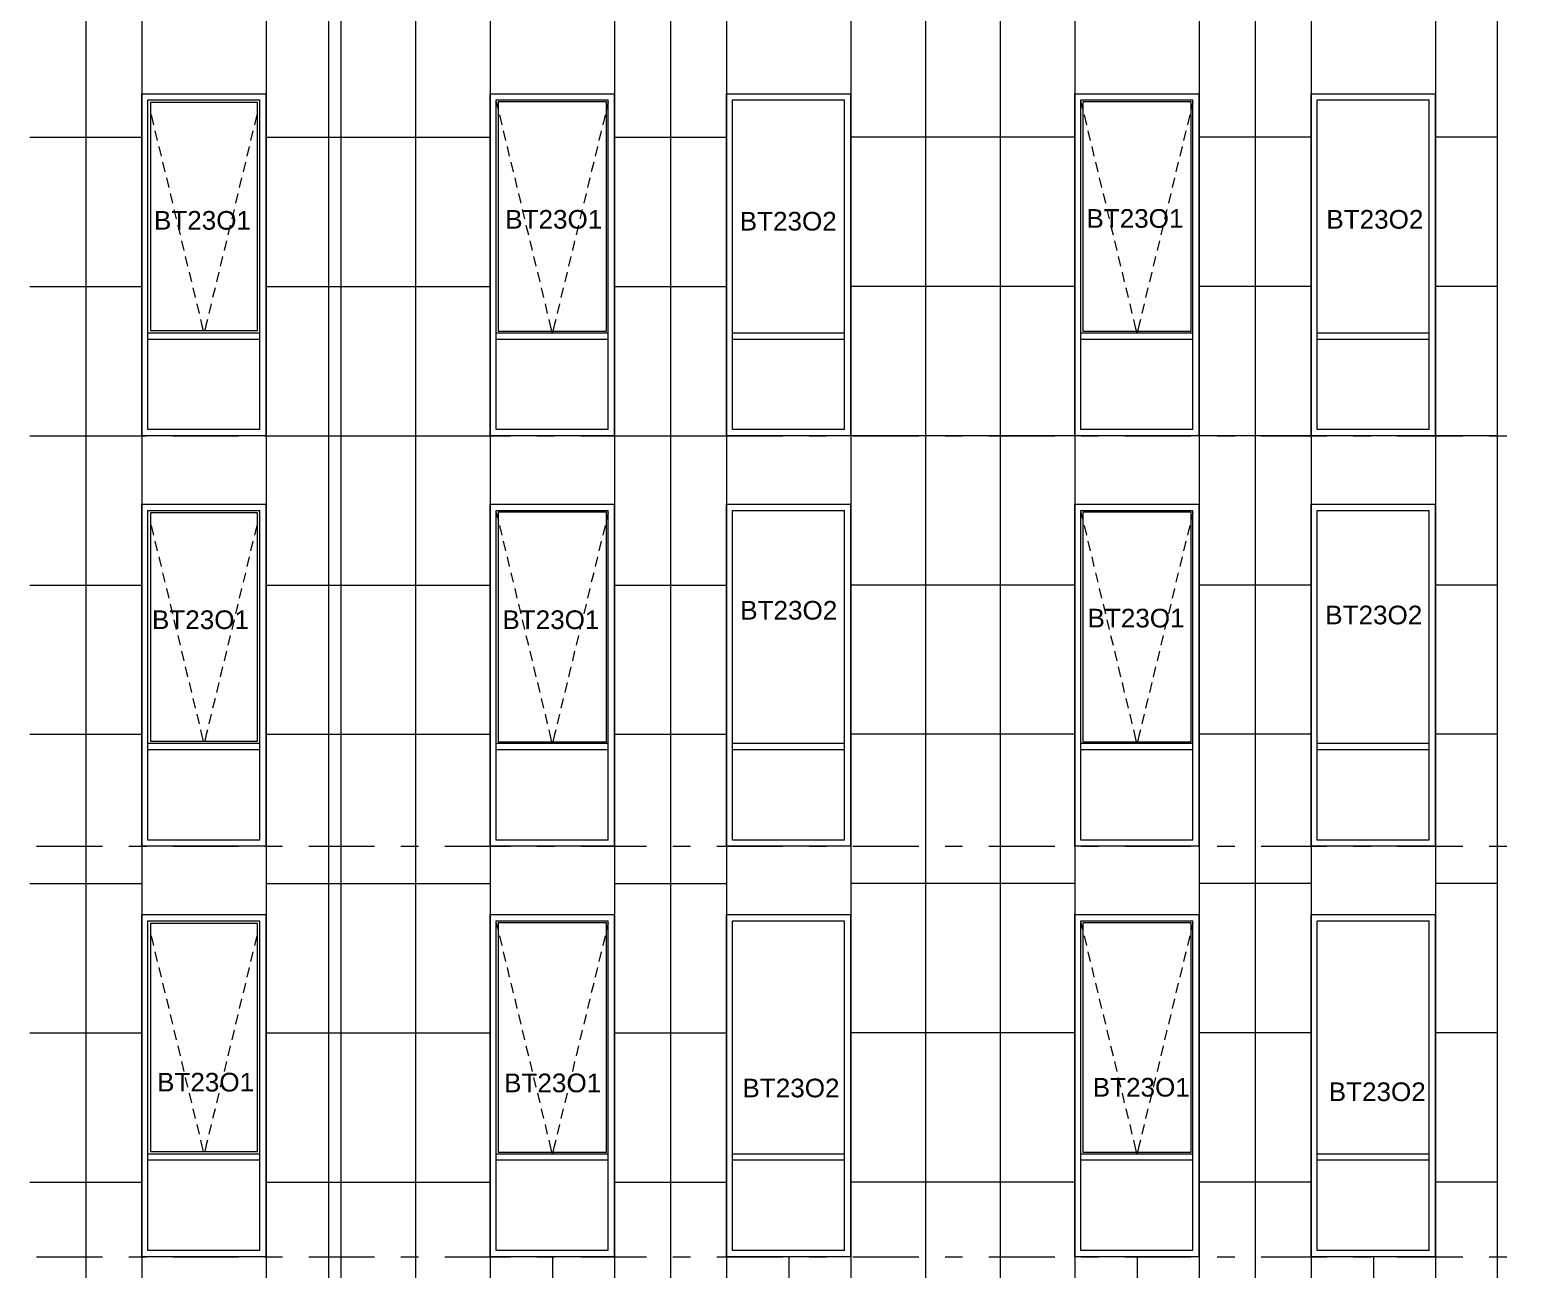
# Model space of a CAD drawing. Header units: millimetres. Extents: x 1499747 to 4341325, y -28481 to 441852.
# Drawn here: x 4196539 to 4208551, y 290754 to 300717 of the extents above; entities that cross this region are included whole.
import ezdxf
from ezdxf.xclip import XClip

# ---------------------------------------------------------------- set-up
doc = ezdxf.new("R2010")
doc.units = ezdxf.units.MM
doc.header["$MEASUREMENT"] = 0
doc.header["$XCLIPFRAME"] = 0
doc.linetypes.add('Штрих-Штриховая', pattern=[1093.611073, 529.166651, -211.666656, 141.111112, -211.666656])
for name, color, linetype, lineweight in [('2  Фасад_26_0_Ном._пера__20_Ном._пера__1', 1, 'Continuous', 18), ('2  Фасад_26_Витражные окна_Ном._пера__1_Ном._пера__7', 7, 'Continuous', 18), ('2  Фасад_26_Витражные окна_Ном._пера__20_Ном._пера__1', 1, 'Continuous', 18), ('2  Фасад_26_Витражные окна_Ном._пера__92_Ном._пера__233', 233, 'Continuous', 18), ('2  Фасад_26_Отделка керамика_Ном._пера__1_Ном._пера__7', 7, 'Continuous', 18), ('2  Фасад_26_Сетка кладки_Ном._пера__102_Ном._пера__9', 9, 'Continuous', 18)]:
    doc.layers.add(name, color=color, linetype=linetype, lineweight=lineweight)
doc.layers.add('Чертеж и Рисунок', color=7, linetype='Continuous')
doc.styles.add('СГЕНЕРИР_СТИЛЬ_2', font='arial.ttf')

# ---------------------------------------------------------------- blocks, each defined once
blk = doc.blocks.new('Чертеж_6_26', base_point=(1593971, 9692))
at = {"layer": '2  Фасад_26_0_Ном._пера__20_Ном._пера__1', "color": 9, "linetype": 'Штрих-Штриховая', "true_color": 0xc7c8ca}
for p, q in [((1588154, 26492), (1649362, 26492)), ((1588154, 23192), (1649362, 23192)), ((1588154, 19892), (1649362, 19892))]:
    blk.add_line(p, q, dxfattribs=at)
at = {"layer": '2  Фасад_26_Витражные окна_Ном._пера__1_Ном._пера__7', "color": 9, "linetype": 'Continuous', "true_color": 0xc7c8ca}
for p, q in [((1610921, 28892), (1610921, 29192)), ((1610921, 29192), (1611371, 29192)), ((1611371, 29192), (1611821, 29192)), ((1611821, 28892), (1611821, 29192)), ((1611871, 28892), (1611871, 29242)), ((1613721, 28892), (1613721, 29192)), ((1613721, 29192), (1614171, 29192)), ((1614171, 29192), (1614621, 29192)), ((1614621, 28892), (1614621, 29192)), ((1614671, 28892), (1614671, 29242)), ((1615621, 28892), (1615621, 29192)), ((1615621, 29192), (1616071, 29192)), ((1616071, 29192), (1616521, 29192)), ((1616521, 28892), (1616521, 29192)), ((1616571, 28892), (1616571, 29242)), ((1618421, 28892), (1618421, 29192)), ((1618421, 29192), (1618871, 29192)), ((1618871, 29192), (1619321, 29192)), ((1619321, 28892), (1619321, 29192)), ((1619371, 28892), (1619371, 29242)), ((1620321, 28892), (1620321, 29192)), ((1620321, 29192), (1620771, 29192)), ((1620771, 29192), (1621221, 29192)), ((1621221, 28892), (1621221, 29192)), ((1621271, 28892), (1621271, 29242)), ((1610941, 29172), (1610941, 27337)), ((1611801, 29172), (1610941, 29172)), ((1611801, 27337), (1611801, 29172)), ((1614606, 29177), (1613736, 29177)), ((1613736, 29177), (1613736, 27332)), ((1614606, 27332), (1614606, 29177)), ((1619306, 29177), (1618436, 29177)), ((1618436, 29177), (1618436, 27332)), ((1619306, 27332), (1619306, 29177)), ((1610921, 27492), (1610921, 28892)), ((1611821, 27492), (1611821, 28892)), ((1611871, 27492), (1611871, 28892)), ((1613721, 27492), (1613721, 28892)), ((1614621, 27492), (1614621, 28892)), ((1614671, 27492), (1614671, 28892)), ((1615621, 27492), (1615621, 28892)), ((1616521, 27492), (1616521, 28892)), ((1616571, 27492), (1616571, 28892)), ((1618421, 27492), (1618421, 28892)), ((1619321, 27492), (1619321, 28892)), ((1619371, 27492), (1619371, 28892)), ((1620321, 27492), (1620321, 28892)), ((1621221, 27492), (1621221, 28892)), ((1621271, 27492), (1621271, 28892)), ((1610921, 27317), (1610921, 27492)), ((1611821, 27317), (1611821, 27492)), ((1611871, 27292), (1611871, 27492)), ((1613721, 27317), (1613721, 27492)), ((1614621, 27317), (1614621, 27492)), ((1614671, 27292), (1614671, 27492)), ((1615621, 27317), (1615621, 27492)), ((1616521, 27317), (1616521, 27492)), ((1616571, 27292), (1616571, 27492)), ((1618421, 27317), (1618421, 27492)), ((1619321, 27317), (1619321, 27492)), ((1619371, 27292), (1619371, 27492)), ((1620321, 27317), (1620321, 27492)), ((1621221, 27317), (1621221, 27492)), ((1621271, 27292), (1621271, 27492)), ((1610921, 27292), (1610921, 27317)), ((1611371, 27317), (1610921, 27317)), ((1610921, 27267), (1610921, 27292)), ((1610941, 27337), (1611801, 27337)), ((1611821, 27317), (1611371, 27317)), ((1611821, 27292), (1611821, 27317)), ((1611821, 27267), (1611821, 27292)), ((1611871, 26492), (1611871, 27292)), ((1613721, 27292), (1613721, 27317)), ((1614171, 27317), (1613721, 27317)), ((1613721, 27267), (1613721, 27292)), ((1613736, 27332), (1614606, 27332)), ((1614621, 27317), (1614171, 27317)), ((1614621, 27292), (1614621, 27317)), ((1614621, 27267), (1614621, 27292)), ((1614671, 26492), (1614671, 27292)), ((1615621, 27292), (1615621, 27317)), ((1616071, 27317), (1615621, 27317)), ((1615621, 27267), (1615621, 27292)), ((1616521, 27317), (1616071, 27317)), ((1616521, 27292), (1616521, 27317)), ((1616521, 27267), (1616521, 27292)), ((1616571, 26492), (1616571, 27292)), ((1618421, 27292), (1618421, 27317)), ((1618871, 27317), (1618421, 27317)), ((1618421, 27267), (1618421, 27292)), ((1618436, 27332), (1619306, 27332)), ((1619321, 27317), (1618871, 27317)), ((1619321, 27292), (1619321, 27317)), ((1619321, 27267), (1619321, 27292)), ((1619371, 26492), (1619371, 27292)), ((1620321, 27292), (1620321, 27317)), ((1620771, 27317), (1620321, 27317)), ((1620321, 27267), (1620321, 27292)), ((1621221, 27317), (1620771, 27317)), ((1621221, 27292), (1621221, 27317)), ((1621221, 27267), (1621221, 27292)), ((1621271, 26492), (1621271, 27292)), ((1610921, 26542), (1610921, 27267)), ((1611371, 27267), (1610921, 27267)), ((1611821, 27267), (1611371, 27267)), ((1611821, 26542), (1611821, 27267)), ((1613721, 26542), (1613721, 27267)), ((1614171, 27267), (1613721, 27267)), ((1614621, 27267), (1614171, 27267)), ((1614621, 26542), (1614621, 27267)), ((1615621, 26542), (1615621, 27267)), ((1616071, 27267), (1615621, 27267)), ((1616521, 27267), (1616071, 27267)), ((1616521, 26542), (1616521, 27267)), ((1618421, 26542), (1618421, 27267)), ((1618871, 27267), (1618421, 27267)), ((1619321, 27267), (1618871, 27267)), ((1619321, 26542), (1619321, 27267)), ((1620321, 26542), (1620321, 27267)), ((1620771, 27267), (1620321, 27267)), ((1621221, 27267), (1620771, 27267)), ((1621221, 26542), (1621221, 27267)), ((1611371, 26542), (1610921, 26542)), ((1611821, 26542), (1611371, 26542)), ((1614171, 26542), (1613721, 26542)), ((1614621, 26542), (1614171, 26542)), ((1616071, 26542), (1615621, 26542)), ((1616521, 26542), (1616071, 26542)), ((1618871, 26542), (1618421, 26542)), ((1619321, 26542), (1618871, 26542)), ((1620771, 26542), (1620321, 26542)), ((1621221, 26542), (1620771, 26542)), ((1610921, 25592), (1610921, 25892)), ((1610921, 25892), (1611371, 25892)), ((1610941, 25872), (1610941, 24037)), ((1611801, 25872), (1610941, 25872)), ((1611371, 25892), (1611821, 25892)), ((1611801, 24037), (1611801, 25872)), ((1611821, 25592), (1611821, 25892)), ((1611871, 25592), (1611871, 25942)), ((1613721, 25592), (1613721, 25892)), ((1613721, 25892), (1614171, 25892)), ((1614606, 25877), (1613736, 25877)), ((1613736, 25877), (1613736, 24032)), ((1614171, 25892), (1614621, 25892)), ((1614606, 24032), (1614606, 25877)), ((1614621, 25592), (1614621, 25892)), ((1614671, 25592), (1614671, 25942)), ((1615621, 25592), (1615621, 25892)), ((1615621, 25892), (1616071, 25892)), ((1616071, 25892), (1616521, 25892)), ((1616521, 25592), (1616521, 25892)), ((1616571, 25592), (1616571, 25942)), ((1618421, 25592), (1618421, 25892)), ((1618421, 25892), (1618871, 25892)), ((1619306, 25877), (1618436, 25877)), ((1618436, 25877), (1618436, 24032)), ((1618871, 25892), (1619321, 25892)), ((1619306, 24032), (1619306, 25877)), ((1619321, 25592), (1619321, 25892)), ((1619371, 25592), (1619371, 25942)), ((1620321, 25592), (1620321, 25892)), ((1620321, 25892), (1620771, 25892)), ((1620771, 25892), (1621221, 25892)), ((1621221, 25592), (1621221, 25892)), ((1621271, 25592), (1621271, 25942)), ((1610921, 24192), (1610921, 25592)), ((1611821, 24192), (1611821, 25592)), ((1611871, 24192), (1611871, 25592)), ((1613721, 24192), (1613721, 25592)), ((1614621, 24192), (1614621, 25592)), ((1614671, 24192), (1614671, 25592)), ((1615621, 24192), (1615621, 25592)), ((1616521, 24192), (1616521, 25592)), ((1616571, 24192), (1616571, 25592)), ((1618421, 24192), (1618421, 25592)), ((1619321, 24192), (1619321, 25592)), ((1619371, 24192), (1619371, 25592)), ((1620321, 24192), (1620321, 25592)), ((1621221, 24192), (1621221, 25592)), ((1621271, 24192), (1621271, 25592)), ((1610921, 24017), (1610921, 24192)), ((1611821, 24017), (1611821, 24192)), ((1611871, 23992), (1611871, 24192)), ((1613721, 24017), (1613721, 24192)), ((1614621, 24017), (1614621, 24192)), ((1614671, 23992), (1614671, 24192)), ((1615621, 24017), (1615621, 24192)), ((1616521, 24017), (1616521, 24192)), ((1616571, 23992), (1616571, 24192)), ((1618421, 24017), (1618421, 24192)), ((1619321, 24017), (1619321, 24192)), ((1619371, 23992), (1619371, 24192)), ((1620321, 24017), (1620321, 24192)), ((1621221, 24017), (1621221, 24192)), ((1621271, 23992), (1621271, 24192)), ((1610941, 24037), (1611801, 24037)), ((1613736, 24032), (1614606, 24032)), ((1618436, 24032), (1619306, 24032)), ((1610921, 23992), (1610921, 24017)), ((1611371, 24017), (1610921, 24017)), ((1610921, 23967), (1610921, 23992)), ((1610921, 23242), (1610921, 23967)), ((1611371, 23967), (1610921, 23967)), ((1611821, 24017), (1611371, 24017)), ((1611821, 23967), (1611371, 23967)), ((1611821, 23992), (1611821, 24017)), ((1611821, 23967), (1611821, 23992)), ((1611821, 23242), (1611821, 23967)), ((1611871, 23192), (1611871, 23992)), ((1613721, 23992), (1613721, 24017)), ((1614171, 24017), (1613721, 24017)), ((1613721, 23967), (1613721, 23992)), ((1613721, 23242), (1613721, 23967)), ((1614171, 23967), (1613721, 23967)), ((1614621, 24017), (1614171, 24017)), ((1614621, 23967), (1614171, 23967)), ((1614621, 23992), (1614621, 24017)), ((1614621, 23967), (1614621, 23992)), ((1614621, 23242), (1614621, 23967)), ((1614671, 23192), (1614671, 23992)), ((1615621, 23992), (1615621, 24017)), ((1616071, 24017), (1615621, 24017)), ((1615621, 23967), (1615621, 23992)), ((1615621, 23242), (1615621, 23967)), ((1616071, 23967), (1615621, 23967)), ((1616521, 24017), (1616071, 24017)), ((1616521, 23967), (1616071, 23967)), ((1616521, 23992), (1616521, 24017)), ((1616521, 23967), (1616521, 23992)), ((1616521, 23242), (1616521, 23967)), ((1616571, 23192), (1616571, 23992)), ((1618421, 23992), (1618421, 24017)), ((1618871, 24017), (1618421, 24017)), ((1618421, 23967), (1618421, 23992)), ((1618421, 23242), (1618421, 23967)), ((1618871, 23967), (1618421, 23967)), ((1619321, 24017), (1618871, 24017)), ((1619321, 23967), (1618871, 23967)), ((1619321, 23992), (1619321, 24017)), ((1619321, 23967), (1619321, 23992)), ((1619321, 23242), (1619321, 23967)), ((1619371, 23192), (1619371, 23992)), ((1620321, 23992), (1620321, 24017)), ((1620771, 24017), (1620321, 24017)), ((1620321, 23967), (1620321, 23992)), ((1620321, 23242), (1620321, 23967)), ((1620771, 23967), (1620321, 23967)), ((1621221, 24017), (1620771, 24017)), ((1621221, 23967), (1620771, 23967)), ((1621221, 23992), (1621221, 24017)), ((1621221, 23967), (1621221, 23992)), ((1621221, 23242), (1621221, 23967)), ((1621271, 23192), (1621271, 23992)), ((1611371, 23242), (1610921, 23242)), ((1611821, 23242), (1611371, 23242)), ((1614171, 23242), (1613721, 23242)), ((1614621, 23242), (1614171, 23242)), ((1616071, 23242), (1615621, 23242)), ((1616521, 23242), (1616071, 23242)), ((1618871, 23242), (1618421, 23242)), ((1619321, 23242), (1618871, 23242)), ((1620771, 23242), (1620321, 23242)), ((1621221, 23242), (1620771, 23242)), ((1610921, 22292), (1610921, 22592)), ((1610921, 22592), (1611371, 22592)), ((1611371, 22592), (1611821, 22592)), ((1611821, 22292), (1611821, 22592)), ((1611871, 22292), (1611871, 22642)), ((1613721, 22292), (1613721, 22592)), ((1613721, 22592), (1614171, 22592)), ((1614171, 22592), (1614621, 22592)), ((1614621, 22292), (1614621, 22592)), ((1614671, 22292), (1614671, 22642)), ((1615621, 22292), (1615621, 22592)), ((1615621, 22592), (1616071, 22592)), ((1616071, 22592), (1616521, 22592)), ((1616521, 22292), (1616521, 22592)), ((1616571, 22292), (1616571, 22642)), ((1618421, 22292), (1618421, 22592)), ((1618421, 22592), (1618871, 22592)), ((1618871, 22592), (1619321, 22592)), ((1619321, 22292), (1619321, 22592)), ((1619371, 22292), (1619371, 22642)), ((1620321, 22292), (1620321, 22592)), ((1620321, 22592), (1620771, 22592)), ((1620771, 22592), (1621221, 22592)), ((1621221, 22292), (1621221, 22592)), ((1621271, 22292), (1621271, 22642)), ((1610941, 22572), (1610941, 20737)), ((1611801, 22572), (1610941, 22572)), ((1611801, 20737), (1611801, 22572)), ((1614606, 22577), (1613736, 22577)), ((1613736, 22577), (1613736, 20732)), ((1614606, 20732), (1614606, 22577)), ((1619306, 22577), (1618436, 22577)), ((1618436, 22577), (1618436, 20732)), ((1619306, 20732), (1619306, 22577)), ((1610921, 20892), (1610921, 22292)), ((1611821, 20892), (1611821, 22292)), ((1611871, 20892), (1611871, 22292)), ((1613721, 20892), (1613721, 22292)), ((1614621, 20892), (1614621, 22292)), ((1614671, 20892), (1614671, 22292)), ((1615621, 20892), (1615621, 22292)), ((1616521, 20892), (1616521, 22292)), ((1616571, 20892), (1616571, 22292)), ((1618421, 20892), (1618421, 22292)), ((1619321, 20892), (1619321, 22292)), ((1619371, 20892), (1619371, 22292)), ((1620321, 20892), (1620321, 22292)), ((1621221, 20892), (1621221, 22292)), ((1621271, 20892), (1621271, 22292)), ((1610921, 20717), (1610921, 20892)), ((1611821, 20717), (1611821, 20892)), ((1611871, 20692), (1611871, 20892)), ((1613721, 20717), (1613721, 20892)), ((1614621, 20717), (1614621, 20892)), ((1614671, 20692), (1614671, 20892)), ((1615621, 20717), (1615621, 20892)), ((1616521, 20717), (1616521, 20892)), ((1616571, 20692), (1616571, 20892)), ((1618421, 20717), (1618421, 20892)), ((1619321, 20717), (1619321, 20892)), ((1619371, 20692), (1619371, 20892)), ((1620321, 20717), (1620321, 20892)), ((1621221, 20717), (1621221, 20892)), ((1621271, 20692), (1621271, 20892)), ((1610921, 20692), (1610921, 20717)), ((1611371, 20717), (1610921, 20717)), ((1610921, 20667), (1610921, 20692)), ((1610921, 19942), (1610921, 20667)), ((1611371, 20667), (1610921, 20667)), ((1610941, 20737), (1611801, 20737)), ((1611821, 20717), (1611371, 20717)), ((1611821, 20667), (1611371, 20667)), ((1611821, 20692), (1611821, 20717)), ((1611821, 20667), (1611821, 20692)), ((1611821, 19942), (1611821, 20667)), ((1611871, 19892), (1611871, 20692)), ((1613721, 20692), (1613721, 20717)), ((1614171, 20717), (1613721, 20717)), ((1613721, 20667), (1613721, 20692)), ((1613721, 19942), (1613721, 20667)), ((1614171, 20667), (1613721, 20667)), ((1613736, 20732), (1614606, 20732)), ((1614621, 20717), (1614171, 20717)), ((1614621, 20667), (1614171, 20667)), ((1614621, 20692), (1614621, 20717)), ((1614621, 20667), (1614621, 20692)), ((1614621, 19942), (1614621, 20667)), ((1614671, 19892), (1614671, 20692)), ((1615621, 20692), (1615621, 20717)), ((1616071, 20717), (1615621, 20717)), ((1615621, 20667), (1615621, 20692)), ((1615621, 19942), (1615621, 20667)), ((1616071, 20667), (1615621, 20667)), ((1616521, 20717), (1616071, 20717)), ((1616521, 20667), (1616071, 20667)), ((1616521, 20692), (1616521, 20717)), ((1616521, 20667), (1616521, 20692)), ((1616521, 19942), (1616521, 20667)), ((1616571, 19892), (1616571, 20692)), ((1618421, 20692), (1618421, 20717)), ((1618871, 20717), (1618421, 20717)), ((1618421, 20667), (1618421, 20692)), ((1618421, 19942), (1618421, 20667)), ((1618871, 20667), (1618421, 20667)), ((1618436, 20732), (1619306, 20732)), ((1619321, 20717), (1618871, 20717)), ((1619321, 20667), (1618871, 20667)), ((1619321, 20692), (1619321, 20717)), ((1619321, 20667), (1619321, 20692)), ((1619321, 19942), (1619321, 20667)), ((1619371, 19892), (1619371, 20692)), ((1620321, 20692), (1620321, 20717)), ((1620771, 20717), (1620321, 20717)), ((1620321, 20667), (1620321, 20692)), ((1620321, 19942), (1620321, 20667)), ((1620771, 20667), (1620321, 20667)), ((1621221, 20717), (1620771, 20717)), ((1621221, 20667), (1620771, 20667)), ((1621221, 20692), (1621221, 20717)), ((1621221, 20667), (1621221, 20692)), ((1621221, 19942), (1621221, 20667)), ((1621271, 19892), (1621271, 20692)), ((1611371, 19942), (1610921, 19942)), ((1611821, 19942), (1611371, 19942)), ((1614171, 19942), (1613721, 19942)), ((1614621, 19942), (1614171, 19942)), ((1616071, 19942), (1615621, 19942)), ((1616521, 19942), (1616071, 19942)), ((1618871, 19942), (1618421, 19942)), ((1619321, 19942), (1618871, 19942)), ((1620771, 19942), (1620321, 19942)), ((1621221, 19942), (1620771, 19942))]:
    blk.add_line(p, q, dxfattribs=at)
at = {"layer": '2  Фасад_26_Витражные окна_Ном._пера__92_Ном._пера__233', "color": 9, "linetype": 'Continuous', "true_color": 0xc7c8ca}
for p, q in [((1610947, 29071), (1610966, 28993)), ((1611796, 29071), (1611777, 28993)), ((1613721, 29176), (1613735, 29119)), ((1613747, 29071), (1613765, 28993)), ((1614596, 29071), (1614577, 28993)), ((1614621, 29176), (1614607, 29119)), ((1618421, 29176), (1618435, 29119)), ((1618447, 29071), (1618465, 28993)), ((1619296, 29071), (1619277, 28993)), ((1619321, 29176), (1619307, 29119)), ((1610977, 28944), (1610996, 28866)), ((1611765, 28944), (1611746, 28866)), ((1613777, 28944), (1613796, 28866)), ((1614565, 28944), (1614546, 28866)), ((1618477, 28944), (1618496, 28866)), ((1619265, 28944), (1619246, 28866)), ((1611008, 28818), (1611027, 28740)), ((1611735, 28818), (1611716, 28740)), ((1613808, 28818), (1613826, 28740)), ((1614535, 28818), (1614516, 28740)), ((1618508, 28818), (1618526, 28740)), ((1619235, 28818), (1619216, 28740)), ((1611038, 28691), (1611057, 28614)), ((1611704, 28691), (1611685, 28614)), ((1613838, 28691), (1613857, 28614)), ((1614504, 28691), (1614485, 28614)), ((1618538, 28691), (1618557, 28614)), ((1619204, 28691), (1619185, 28614)), ((1611069, 28565), (1611088, 28487)), ((1611674, 28565), (1611655, 28487)), ((1613869, 28565), (1613887, 28487)), ((1614474, 28565), (1614455, 28487)), ((1618569, 28565), (1618587, 28487)), ((1619174, 28565), (1619155, 28487)), ((1611099, 28439), (1611118, 28361)), ((1611643, 28439), (1611624, 28361)), ((1613899, 28439), (1613918, 28361)), ((1614443, 28439), (1614424, 28361)), ((1618599, 28439), (1618618, 28361)), ((1619143, 28439), (1619124, 28361)), ((1611130, 28312), (1611149, 28235)), ((1611613, 28312), (1611594, 28235)), ((1613930, 28312), (1613948, 28235)), ((1614412, 28312), (1614394, 28235)), ((1618630, 28312), (1618648, 28235)), ((1619113, 28312), (1619094, 28235)), ((1611160, 28186), (1611179, 28108)), ((1611582, 28186), (1611563, 28108)), ((1613960, 28186), (1613979, 28108)), ((1614382, 28186), (1614363, 28108)), ((1618660, 28186), (1618679, 28108)), ((1619082, 28186), (1619063, 28108)), ((1611191, 28060), (1611210, 27982)), ((1611552, 28060), (1611533, 27982)), ((1613991, 28060), (1614009, 27982)), ((1614351, 28060), (1614333, 27982)), ((1618691, 28060), (1618709, 27982)), ((1619052, 28060), (1619033, 27982)), ((1611221, 27933), (1611240, 27855)), ((1611521, 27933), (1611502, 27855)), ((1614021, 27933), (1614040, 27855)), ((1614321, 27933), (1614302, 27855)), ((1618721, 27933), (1618740, 27855)), ((1619021, 27933), (1619002, 27855)), ((1611252, 27807), (1611271, 27729)), ((1611491, 27807), (1611472, 27729)), ((1614052, 27807), (1614070, 27729)), ((1614290, 27807), (1614272, 27729)), ((1618752, 27807), (1618770, 27729)), ((1618991, 27807), (1618972, 27729)), ((1611282, 27681), (1611301, 27603)), ((1611460, 27681), (1611441, 27603)), ((1614082, 27681), (1614101, 27603)), ((1614260, 27681), (1614241, 27603)), ((1618782, 27681), (1618801, 27603)), ((1618960, 27681), (1618941, 27603)), ((1611313, 27554), (1611332, 27476)), ((1611430, 27554), (1611411, 27476)), ((1614113, 27554), (1614131, 27476)), ((1614229, 27554), (1614211, 27476)), ((1618813, 27554), (1618831, 27476)), ((1618930, 27554), (1618911, 27476)), ((1611343, 27428), (1611352, 27390)), ((1611352, 27390), (1611365, 27337)), ((1611390, 27390), (1611377, 27337)), ((1611399, 27428), (1611390, 27390)), ((1614143, 27428), (1614152, 27390)), ((1614152, 27390), (1614166, 27332)), ((1614190, 27390), (1614176, 27332)), ((1614199, 27428), (1614190, 27390)), ((1618843, 27428), (1618852, 27390)), ((1618852, 27390), (1618866, 27332)), ((1618890, 27390), (1618876, 27332)), ((1618899, 27428), (1618890, 27390)), ((1614166, 27332), (1614170, 27317)), ((1614176, 27332), (1614172, 27317)), ((1618866, 27332), (1618870, 27317)), ((1618876, 27332), (1618872, 27317)), ((1613721, 25876), (1613735, 25819)), ((1614621, 25876), (1614607, 25819)), ((1618421, 25876), (1618435, 25819)), ((1619321, 25876), (1619307, 25819)), ((1610947, 25771), (1610966, 25693)), ((1611796, 25771), (1611777, 25693)), ((1613747, 25771), (1613765, 25693)), ((1614596, 25771), (1614577, 25693)), ((1618447, 25771), (1618465, 25693)), ((1619296, 25771), (1619277, 25693)), ((1610977, 25644), (1610996, 25566)), ((1611765, 25644), (1611746, 25566)), ((1613777, 25644), (1613796, 25566)), ((1614565, 25644), (1614546, 25566)), ((1618477, 25644), (1618496, 25566)), ((1619265, 25644), (1619246, 25566)), ((1611008, 25518), (1611027, 25440)), ((1611735, 25518), (1611716, 25440)), ((1613808, 25518), (1613826, 25440)), ((1614535, 25518), (1614516, 25440)), ((1618508, 25518), (1618526, 25440)), ((1619235, 25518), (1619216, 25440)), ((1611038, 25391), (1611057, 25314)), ((1611704, 25391), (1611685, 25314)), ((1613838, 25391), (1613857, 25314)), ((1614504, 25391), (1614485, 25314)), ((1618538, 25391), (1618557, 25314)), ((1619204, 25391), (1619185, 25314)), ((1611069, 25265), (1611088, 25187)), ((1611674, 25265), (1611655, 25187)), ((1613869, 25265), (1613887, 25187)), ((1614474, 25265), (1614455, 25187)), ((1618569, 25265), (1618587, 25187)), ((1619174, 25265), (1619155, 25187)), ((1611099, 25139), (1611118, 25061)), ((1611643, 25139), (1611624, 25061)), ((1613899, 25139), (1613918, 25061)), ((1614443, 25139), (1614424, 25061)), ((1618599, 25139), (1618618, 25061)), ((1619143, 25139), (1619124, 25061)), ((1611130, 25012), (1611149, 24935)), ((1611613, 25012), (1611594, 24935)), ((1613930, 25012), (1613948, 24935)), ((1614412, 25012), (1614394, 24935)), ((1618630, 25012), (1618648, 24935)), ((1619113, 25012), (1619094, 24935)), ((1611160, 24886), (1611179, 24808)), ((1611582, 24886), (1611563, 24808)), ((1613960, 24886), (1613979, 24808)), ((1614382, 24886), (1614363, 24808)), ((1618660, 24886), (1618679, 24808)), ((1619082, 24886), (1619063, 24808)), ((1611191, 24760), (1611210, 24682)), ((1611552, 24760), (1611533, 24682)), ((1613991, 24760), (1614009, 24682)), ((1614351, 24760), (1614333, 24682)), ((1618691, 24760), (1618709, 24682)), ((1619052, 24760), (1619033, 24682)), ((1611221, 24633), (1611240, 24555)), ((1611521, 24633), (1611502, 24555)), ((1614021, 24633), (1614040, 24555)), ((1614321, 24633), (1614302, 24555)), ((1618721, 24633), (1618740, 24555)), ((1619021, 24633), (1619002, 24555)), ((1611252, 24507), (1611271, 24429)), ((1611491, 24507), (1611472, 24429)), ((1614052, 24507), (1614070, 24429)), ((1614290, 24507), (1614272, 24429)), ((1618752, 24507), (1618770, 24429)), ((1618991, 24507), (1618972, 24429)), ((1611282, 24381), (1611301, 24303)), ((1611460, 24381), (1611441, 24303)), ((1614082, 24381), (1614101, 24303)), ((1614260, 24381), (1614241, 24303)), ((1618782, 24381), (1618801, 24303)), ((1618960, 24381), (1618941, 24303)), ((1611313, 24254), (1611332, 24176)), ((1611430, 24254), (1611411, 24176)), ((1614113, 24254), (1614131, 24176)), ((1614229, 24254), (1614211, 24176)), ((1618813, 24254), (1618831, 24176)), ((1618930, 24254), (1618911, 24176)), ((1611343, 24128), (1611352, 24090)), ((1611352, 24090), (1611365, 24037)), ((1611390, 24090), (1611377, 24037)), ((1611399, 24128), (1611390, 24090)), ((1614143, 24128), (1614152, 24090)), ((1614152, 24090), (1614166, 24032)), ((1614166, 24032), (1614170, 24017)), ((1614176, 24032), (1614172, 24017)), ((1614190, 24090), (1614176, 24032)), ((1614199, 24128), (1614190, 24090)), ((1618843, 24128), (1618852, 24090)), ((1618852, 24090), (1618866, 24032)), ((1618866, 24032), (1618870, 24017)), ((1618876, 24032), (1618872, 24017)), ((1618890, 24090), (1618876, 24032)), ((1618899, 24128), (1618890, 24090)), ((1610947, 22471), (1610966, 22393)), ((1611796, 22471), (1611777, 22393)), ((1613721, 22576), (1613735, 22519)), ((1613747, 22471), (1613765, 22393)), ((1614596, 22471), (1614577, 22393)), ((1614621, 22576), (1614607, 22519)), ((1618421, 22576), (1618435, 22519)), ((1618447, 22471), (1618465, 22393)), ((1619296, 22471), (1619277, 22393)), ((1619321, 22576), (1619307, 22519)), ((1610977, 22344), (1610996, 22266)), ((1611765, 22344), (1611746, 22266)), ((1613777, 22344), (1613796, 22266)), ((1614565, 22344), (1614546, 22266)), ((1618477, 22344), (1618496, 22266)), ((1619265, 22344), (1619246, 22266)), ((1611008, 22218), (1611027, 22140)), ((1611735, 22218), (1611716, 22140)), ((1613808, 22218), (1613826, 22140)), ((1614535, 22218), (1614516, 22140)), ((1618508, 22218), (1618526, 22140)), ((1619235, 22218), (1619216, 22140)), ((1611038, 22091), (1611057, 22014)), ((1611704, 22091), (1611685, 22014)), ((1613838, 22091), (1613857, 22014)), ((1614504, 22091), (1614485, 22014)), ((1618538, 22091), (1618557, 22014)), ((1619204, 22091), (1619185, 22014)), ((1611069, 21965), (1611088, 21887)), ((1611674, 21965), (1611655, 21887)), ((1613869, 21965), (1613887, 21887)), ((1614474, 21965), (1614455, 21887)), ((1618569, 21965), (1618587, 21887)), ((1619174, 21965), (1619155, 21887)), ((1611099, 21839), (1611118, 21761)), ((1611643, 21839), (1611624, 21761)), ((1613899, 21839), (1613918, 21761)), ((1614443, 21839), (1614424, 21761)), ((1618599, 21839), (1618618, 21761)), ((1619143, 21839), (1619124, 21761)), ((1611130, 21712), (1611149, 21635)), ((1611613, 21712), (1611594, 21635)), ((1613930, 21712), (1613948, 21635)), ((1614412, 21712), (1614394, 21635)), ((1618630, 21712), (1618648, 21635)), ((1619113, 21712), (1619094, 21635)), ((1611160, 21586), (1611179, 21508)), ((1611582, 21586), (1611563, 21508)), ((1613960, 21586), (1613979, 21508)), ((1614382, 21586), (1614363, 21508)), ((1618660, 21586), (1618679, 21508)), ((1619082, 21586), (1619063, 21508)), ((1611191, 21460), (1611210, 21382)), ((1611552, 21460), (1611533, 21382)), ((1613991, 21460), (1614009, 21382)), ((1614351, 21460), (1614333, 21382)), ((1618691, 21460), (1618709, 21382)), ((1619052, 21460), (1619033, 21382)), ((1611221, 21333), (1611240, 21255)), ((1611521, 21333), (1611502, 21255)), ((1614021, 21333), (1614040, 21255)), ((1614321, 21333), (1614302, 21255)), ((1618721, 21333), (1618740, 21255)), ((1619021, 21333), (1619002, 21255)), ((1611252, 21207), (1611271, 21129)), ((1611491, 21207), (1611472, 21129)), ((1614052, 21207), (1614070, 21129)), ((1614290, 21207), (1614272, 21129)), ((1618752, 21207), (1618770, 21129)), ((1618991, 21207), (1618972, 21129)), ((1611282, 21081), (1611301, 21003)), ((1611460, 21081), (1611441, 21003)), ((1614082, 21081), (1614101, 21003)), ((1614260, 21081), (1614241, 21003)), ((1618782, 21081), (1618801, 21003)), ((1618960, 21081), (1618941, 21003)), ((1611313, 20954), (1611332, 20876)), ((1611430, 20954), (1611411, 20876)), ((1614113, 20954), (1614131, 20876)), ((1614229, 20954), (1614211, 20876)), ((1618813, 20954), (1618831, 20876)), ((1618930, 20954), (1618911, 20876)), ((1611343, 20828), (1611352, 20790)), ((1611352, 20790), (1611365, 20737)), ((1611390, 20790), (1611377, 20737)), ((1611399, 20828), (1611390, 20790)), ((1614143, 20828), (1614152, 20790)), ((1614152, 20790), (1614166, 20732)), ((1614190, 20790), (1614176, 20732)), ((1614199, 20828), (1614190, 20790)), ((1618843, 20828), (1618852, 20790)), ((1618852, 20790), (1618866, 20732)), ((1618890, 20790), (1618876, 20732)), ((1618899, 20828), (1618890, 20790)), ((1614166, 20732), (1614170, 20717)), ((1614176, 20732), (1614172, 20717)), ((1618866, 20732), (1618870, 20717)), ((1618876, 20732), (1618872, 20717))]:
    blk.add_line(p, q, dxfattribs=at)
at = {"layer": '2  Фасад_26_Отделка керамика_Ном._пера__1_Ном._пера__7', "color": 9, "linetype": 'Continuous', "true_color": 0xc7c8ca}
for p, q in [((1621771, 19392), (1621771, 49642)), ((1612371, 45792), (1612371, 19392)), ((1610872, 26492), (1610872, 29242)), ((1610872, 29242), (1611872, 29242)), ((1611872, 29242), (1611872, 26492)), ((1613671, 26492), (1613671, 29242)), ((1613671, 29242), (1614671, 29242)), ((1614671, 29242), (1614671, 26492)), ((1615571, 26492), (1615571, 29242)), ((1615571, 29242), (1616571, 29242)), ((1616571, 29242), (1616571, 26492)), ((1618371, 26492), (1618371, 29242)), ((1618371, 29242), (1619371, 29242)), ((1619371, 29242), (1619371, 26492)), ((1620271, 29242), (1621271, 29242)), ((1620271, 26492), (1620271, 29242)), ((1621271, 29242), (1621271, 26492)), ((1611872, 26492), (1610872, 26492)), ((1614671, 26492), (1613671, 26492)), ((1616571, 26492), (1615571, 26492)), ((1619371, 26492), (1618371, 26492)), ((1621271, 26492), (1620271, 26492)), ((1610872, 23192), (1610872, 25942)), ((1610872, 25942), (1611872, 25942)), ((1611872, 25942), (1611872, 23192)), ((1613671, 23192), (1613671, 25942)), ((1613671, 25942), (1614671, 25942)), ((1614671, 25942), (1614671, 23192)), ((1615571, 23192), (1615571, 25942)), ((1615571, 25942), (1616571, 25942)), ((1616571, 25942), (1616571, 23192)), ((1618371, 23192), (1618371, 25942)), ((1618371, 25942), (1619371, 25942)), ((1619371, 25942), (1619371, 23192)), ((1620271, 23192), (1620271, 25942)), ((1620271, 25942), (1621271, 25942)), ((1621271, 25942), (1621271, 23192)), ((1611872, 23192), (1610872, 23192)), ((1614671, 23192), (1613671, 23192)), ((1616571, 23192), (1615571, 23192)), ((1619371, 23192), (1618371, 23192)), ((1621271, 23192), (1620271, 23192)), ((1610872, 19892), (1610872, 22642)), ((1610872, 22642), (1611872, 22642)), ((1611872, 22642), (1611872, 19892)), ((1613671, 19892), (1613671, 22642)), ((1613671, 22642), (1614671, 22642)), ((1614671, 22642), (1614671, 19892)), ((1615571, 19892), (1615571, 22642)), ((1615571, 22642), (1616571, 22642)), ((1616571, 22642), (1616571, 19892)), ((1618371, 19892), (1618371, 22642)), ((1618371, 22642), (1619371, 22642)), ((1619371, 22642), (1619371, 19892)), ((1620271, 22642), (1621271, 22642)), ((1620271, 19892), (1620271, 22642)), ((1621271, 22642), (1621271, 19892)), ((1611872, 19892), (1610872, 19892)), ((1614671, 19892), (1613671, 19892)), ((1616571, 19892), (1615571, 19892)), ((1619371, 19892), (1618371, 19892)), ((1621271, 19892), (1620271, 19892))]:
    blk.add_line(p, q, dxfattribs=at)
at = {"layer": '2  Фасад_26_Сетка кладки_Ном._пера__102_Ном._пера__9', "color": 9, "linetype": 'Continuous', "true_color": 0xc7c8ca, "flags": 128}
for points in [[(1610422, 53192), (1610422, 9692)], [(1610872, 53192), (1610872, 9692)], [(1611872, 53192), (1611872, 9692)], [(1612472, 53192), (1612472, 9692)], [(1613072, 53192), (1613072, 9692)], [(1613672, 53192), (1613672, 9692)], [(1614672, 53192), (1614672, 9692)], [(1615122, 53192), (1615122, 9692)], [(1615572, 53192), (1615572, 9692)], [(1616572, 53192), (1616572, 9692)], [(1617172, 53192), (1617172, 9692)], [(1617772, 53192), (1617772, 9692)], [(1618372, 53192), (1618372, 9692)], [(1618372, 53192), (1618372, 9692)], [(1619372, 53192), (1619372, 9692)], [(1619822, 53192), (1619822, 9692)], [(1620272, 53192), (1620272, 9692)], [(1621272, 53192), (1621272, 9692)], [(1609972, 28892), (1610872, 28892)], [(1611872, 28892), (1613671, 28892)], [(1614671, 28892), (1615571, 28892)], [(1618371, 28892), (1616571, 28892)], [(1620271, 28892), (1619371, 28892)], [(1621771, 28892), (1621271, 28892)], [(1609972, 27692), (1610872, 27692)], [(1611872, 27692), (1613671, 27692)], [(1614671, 27692), (1615571, 27692)], [(1618371, 27692), (1616571, 27692)], [(1620271, 27692), (1619371, 27692)], [(1621771, 27692), (1621271, 27692)], [(1609972, 26492), (1610872, 26492)], [(1611872, 26492), (1613671, 26492)], [(1614671, 26492), (1615571, 26492)], [(1618371, 26492), (1616571, 26492)], [(1620271, 26492), (1619371, 26492)], [(1621771, 26492), (1621271, 26492)], [(1609972, 25292), (1610872, 25292)], [(1611872, 25292), (1613671, 25292)], [(1614671, 25292), (1615571, 25292)], [(1618371, 25292), (1616571, 25292)], [(1620271, 25292), (1619371, 25292)], [(1621771, 25292), (1621271, 25292)], [(1609972, 24092), (1610872, 24092)], [(1611872, 24092), (1613671, 24092)], [(1614671, 24092), (1615571, 24092)], [(1618371, 24092), (1616571, 24092)], [(1620271, 24092), (1619371, 24092)], [(1621771, 24092), (1621271, 24092)], [(1609972, 22892), (1610872, 22892)], [(1611872, 22892), (1613671, 22892)], [(1614671, 22892), (1615571, 22892)], [(1618371, 22892), (1616571, 22892)], [(1620271, 22892), (1619371, 22892)], [(1621771, 22892), (1621271, 22892)], [(1609972, 21692), (1610872, 21692)], [(1611872, 21692), (1613671, 21692)], [(1614671, 21692), (1615571, 21692)], [(1618371, 21692), (1616571, 21692)], [(1620271, 21692), (1619371, 21692)], [(1621771, 21692), (1621271, 21692)], [(1609972, 20492), (1610872, 20492)], [(1611872, 20492), (1613671, 20492)], [(1614671, 20492), (1615571, 20492)], [(1618371, 20492), (1616571, 20492)], [(1620271, 20492), (1619371, 20492)], [(1621771, 20492), (1621271, 20492)], [(1614172, 19892), (1614172, 9692)], [(1616072, 19892), (1616072, 9692)], [(1618872, 19892), (1618872, 9692)], [(1620772, 19892), (1620772, 9692)]]:
    blk.add_lwpolyline(points, dxfattribs=at)
at = {"layer": '2  Фасад_26_Витражные окна_Ном._пера__20_Ном._пера__1', "color": 9, "linetype": 'Continuous', "true_color": 0xc7c8ca, "char_height": 150, "attachment_point": 4, "style": 'СГЕНЕРИР_СТИЛЬ_2'}
for s, insert in [('\\A1;{\\pql;\\fArial|b0|i0|c204|p0;\\W1.000000;ВТ23О1}', (1610969, 28223)), ('\\A1;{\\pql;\\fArial|b0|i0|c204|p0;\\W1.000000;ВТ23О1}', (1613793, 28231)), ('\\A1;{\\pql;\\fArial|b0|i0|c204|p0;\\W1.000000;ВТ23О2}', (1615678, 28216)), ('\\A1;{\\pql;\\fArial|b0|i0|c204|p0;\\W1.000000;ВТ23О1}', (1618465, 28238)), ('\\A1;{\\pql;\\fArial|b0|i0|c204|p0;\\W1.000000;ВТ23О2}', (1620394, 28231)), ('\\A1;{\\pql;\\fArial|b0|i0|c204|p0;\\W1.000000;ВТ23О2}', (1615682, 25088)), ('\\A1;{\\pql;\\fArial|b0|i0|c204|p0;\\W1.000000;ВТ23О2}', (1620385, 25050)), ('\\A1;{\\pql;\\fArial|b0|i0|c204|p0;\\W1.000000;ВТ23О1}', (1610953, 25012)), ('\\A1;{\\pql;\\fArial|b0|i0|c204|p0;\\W1.000000;ВТ23О1}', (1613770, 25012)), ('\\A1;{\\pql;\\fArial|b0|i0|c204|p0;\\W1.000000;ВТ23О1}', (1618474, 25025)), ('\\A1;{\\pql;\\fArial|b0|i0|c204|p0;\\W1.000000;ВТ23О1}', (1610994, 21294)), ('\\A1;{\\pql;\\fArial|b0|i0|c204|p0;\\W1.000000;ВТ23О1}', (1613784, 21288)), ('\\A1;{\\pql;\\fArial|b0|i0|c204|p0;\\W1.000000;ВТ23О2}', (1615700, 21247)), ('\\A1;{\\pql;\\fArial|b0|i0|c204|p0;\\W1.000000;ВТ23О1}', (1618516, 21253)), ('\\A1;{\\pql;\\fArial|b0|i0|c204|p0;\\W1.000000;ВТ23О2}', (1620413, 21217))]:
    blk.add_mtext(s, dxfattribs=dict(at, insert=insert))

msp = doc.modelspace()

# ---------------------------------------------------------------- block references
at = {"layer": 'Чертеж и Рисунок', "linetype": 'Continuous'}
ref = msp.add_blockref('Чертеж_6_26', (4180538.6, 280653.8), dxfattribs=at)
XClip(ref).set_block_clipping_path([(1584000, -1363.8745008171), (1668000, 58641.949014614)])

doc.saveas('drawing.dxf')
